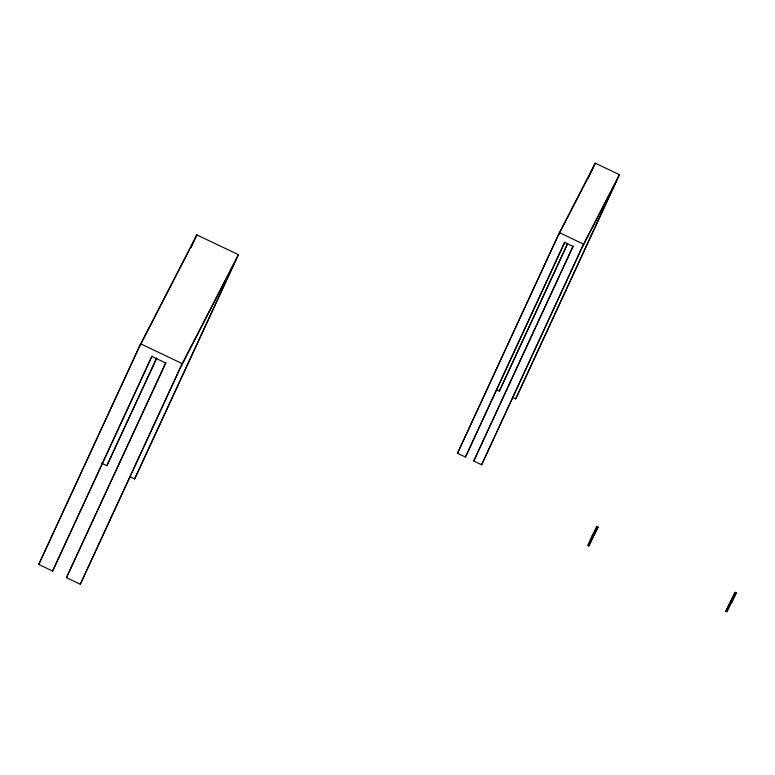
<?xml version="1.0" encoding="UTF-8"?>
<svg xmlns="http://www.w3.org/2000/svg" width="775" height="775" viewBox="0 0 775 775"><rect width="100%" height="100%" fill="white"/><g stroke="black" fill="none" stroke-linecap="round" stroke-linejoin="round"><path stroke-width="1.16" d="M152.132 356.035L52.603 571.039L38.75 564.433L140.682 343.829L196.831 234.864L238.371 254.675L136.439 475.278L134.569 478.902L130.307 476.867M52.603 571.039L151.784 356.374L165.637 362.981L66.447 577.637L80.3 584.243L182.232 363.63L238.371 254.675L134.569 478.902M564.936 242.032L467.267 453.404L465.397 457.027L457.502 453.268L559.434 232.665L595.248 163.147L619.39 174.656L517.458 395.26L515.588 398.883L512.633 397.478M465.397 457.027L564.578 242.372L572.938 246.353L473.748 461.009L481.643 464.777L583.575 244.164L619.39 174.656L515.588 398.883M38.75 564.433L140.682 343.829L182.232 363.63L80.3 584.243M190.689 247.719L196.831 234.864L190.737 248.039M101.544 463.159L106.872 465.698L156.463 358.37M156.821 358.031L106.872 465.698M165.986 362.642L66.447 577.637M457.502 453.268L559.434 232.665L583.575 244.164L481.643 464.777M588.109 178.192L590.133 173.813L558.562 234.98M591.199 171.924L595.248 163.147L590.637 172.718M496.378 389.728L499.342 391.142L567.658 243.292M567.503 244.047L499.342 391.142M573.287 246.014L473.748 461.009M592.255 535.525L587.683 545.435L588.835 545.997L598.087 527.019L596.934 526.467L592.255 535.525L593.417 536.087L598.087 527.019M592.807 535.38L596.934 526.467M588.835 545.997L593.417 536.087M736.25 592.875L726.998 611.853L725.836 611.301L735.087 592.323L736.25 592.875L731.668 602.785M735.087 592.323L725.836 611.301M139.81 346.144L189.449 249.792M190.553 247.651L192.21 244.435M181.35 365.955L233.759 264.246M582.693 246.489L614.778 184.227M730.418 601.39L731.581 601.942"/></g></svg>
